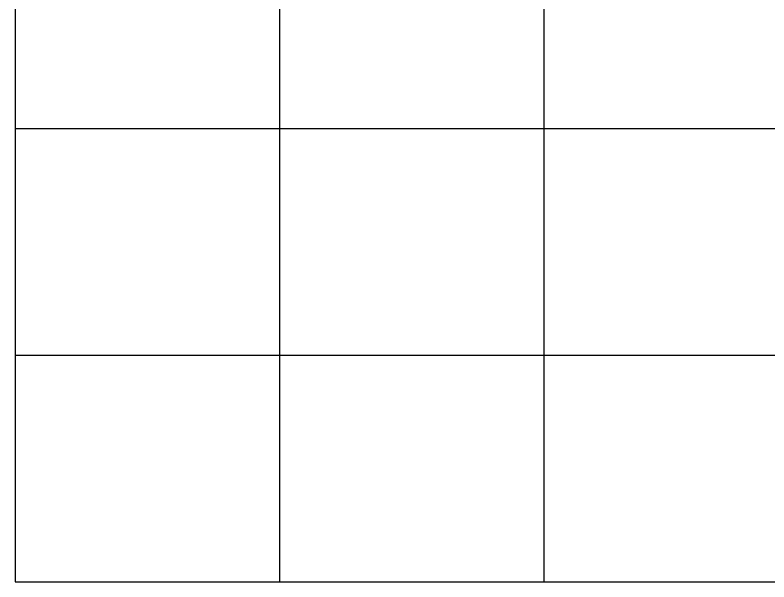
# Model space of a CAD drawing. Extents: x -1 to 1050000, y -900000 to 0.
# Drawn here: x 0 to 598700, y -900000 to -450000 of the extents above; entities that cross this region are included whole.
import ezdxf

# ---------------------------------------------------------------- set-up
doc = ezdxf.new("R2010")
doc.units = 0
doc.header["$LTSCALE"] = 1000
doc.header["$MEASUREMENT"] = 0

# ---------------------------------------------------------------- blocks, each defined once
blk = doc.blocks.new('*U1')
blk.add_line((-525000, 0), (525000, 0))
blk = doc.blocks.new('*U2')
at = {"layer": 'Defpoints', "color": 0, "linetype": 'ByBlock', "lineweight": -2, "transparency": 16777216}
for p in [(0, -540000), (0, -720000), (0, -900000)]:
    blk.add_blockref('*U1', p, dxfattribs=at)

msp = doc.modelspace()

# ---------------------------------------------------------------- linework, layer by layer
for p, q in [((0, 0), (0, -900000)), ((210000, 0), (210000, -900000)), ((420000, 0), (420000, -900000))]:
    msp.add_line(p, q)

# ---------------------------------------------------------------- block references
at = {"layer": 'Defpoints'}
msp.add_blockref('*U2', (525000, 0), dxfattribs=at)

doc.saveas('drawing.dxf')
